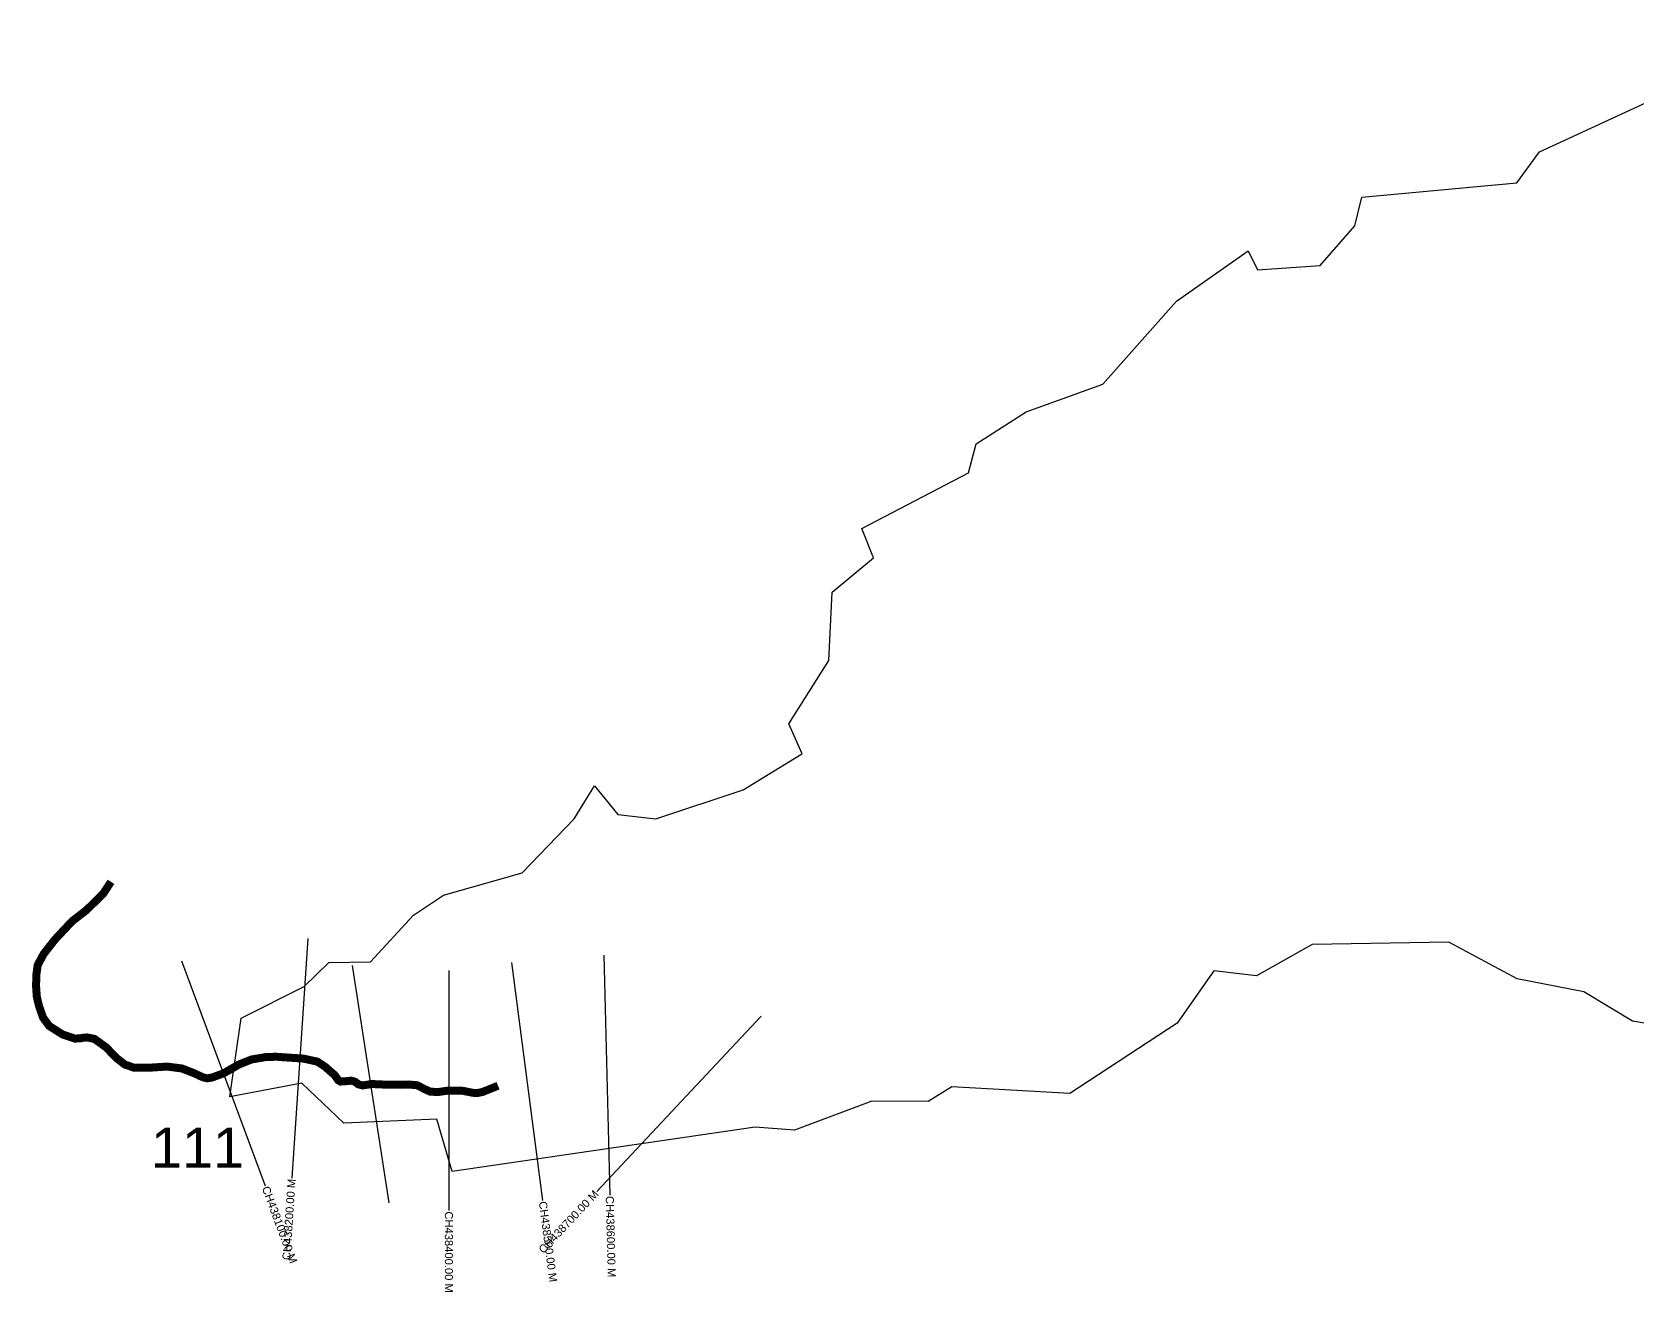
# Model space of a CAD drawing. Header units: feet. Extents: x 309704 to 314514, y 1921207 to 1923485.
# Drawn here: x 309704 to 311711, y 1921207 to 1922782 of the extents above; entities that cross this region are included whole.
import ezdxf
from ezdxf.enums import TextEntityAlignment as Align

# ---------------------------------------------------------------- set-up
doc = ezdxf.new("R2010")
doc.units = ezdxf.units.FT
doc.header["$MEASUREMENT"] = 0
for name, color, linetype in [('CS', 134, 'Continuous'), ('CSMark', 6, 'Continuous'), ('UNPROTECTED', 10, 'Continuous')]:
    doc.layers.add(name, color=color, linetype=linetype)
doc.styles.get("Standard").update_dxf_attribs({"font": 'arial.ttf'})

msp = doc.modelspace()

# ---------------------------------------------------------------- linework, layer by layer
at = {"color": 6}
for points in [[(309965.2, 1921549.2), (310044.1, 1921589), (310074.8, 1921619), (310127, 1921619.8), (310180.7, 1921678.2), (310218, 1921703), (310316.3, 1921731), (310381.3, 1921798.6), (310406.9, 1921839.8), (310435.9, 1921804), (310483.5, 1921798.7), (310592.7, 1921834.7), (310664.8, 1921878.9), (310666.4, 1921879.9), (310649.6, 1921917.2), (310699.8, 1921996.2), (310703.9, 1922081.6), (310755.4, 1922124.9), (310740.8, 1922161.5), (310874.3, 1922230.8), (310883.9, 1922267), (310946.2, 1922307.3), (311042, 1922341.9), (311134, 1922445.6), (311223.7, 1922508.4), (311235.1, 1922484.6), (311313.5, 1922489.9), (311356.9, 1922539.8), (311365.5, 1922575.6), (311559.2, 1922593.2), (311587.6, 1922632.3), (311911.5, 1922781.7)], [(311838.2, 1921522.8), (311703.6, 1921545.8), (311643.1, 1921582.4), (311559.7, 1921598.5), (311474.4, 1921644.5), (311303.4, 1921641.5), (311234, 1921602.4), (311180.5, 1921608.7), (311135, 1921543.3), (311000.8, 1921455.2), (310853.3, 1921463.4), (310823.7, 1921445.1), (310753.4, 1921445.6), (310656.9, 1921409.6), (310607.4, 1921413), (310228.9, 1921357.9), (310209.7, 1921423), (310093.8, 1921418.1), (310041.3, 1921468.1), (309951.3, 1921451.2), (309965.2, 1921549.2)]]:
    msp.add_lwpolyline(points, dxfattribs=at)
at = {"layer": 'CS'}
for p, q in [((310048.7, 1921648.9), (310028.6, 1921349.6)), ((309890.9, 1921621), (309995.3, 1921339.8)), ((310104.1, 1921615.1), (310149.8, 1921318.6)), ((310303, 1921618.9), (310342, 1921321.5)), ((310418.3, 1921628.1), (310425.9, 1921328.2)), ((310224.8, 1921608.9), (310224.9, 1921308.9)), ((310614.9, 1921551.7), (310409.8, 1921332.8))]:
    msp.add_line(p, q, dxfattribs=at)
at = {"layer": 'UNPROTECTED', "const_width": 10, "flags": 128}
msp.add_lwpolyline([(309802.7, 1921719.8), (309793.3, 1921705.5), (309772.4, 1921684.7), (309754.3, 1921670.7), (309733.1, 1921648.2), (309718.6, 1921629.7), (309711.2, 1921615.9), (309709.4, 1921603.6), (309709.1, 1921589.4), (309710, 1921576.1), (309712.9, 1921564.1), (309717.9, 1921549.9), (309725.6, 1921539.6), (309742.4, 1921528.9), (309757.6, 1921523.9), (309764, 1921524.1), (309768.1, 1921525), (309773, 1921525.3), (309782, 1921523.5), (309796.4, 1921513.1), (309810.1, 1921499.1), (309819.9, 1921491.5), (309830.8, 1921487.7), (309853.8, 1921487.7), (309872.9, 1921488.9), (309891.4, 1921486.5), (309906.3, 1921480.7), (309917, 1921475.7), (309923.1, 1921474.2), (309928.6, 1921475.1), (309943.2, 1921480.4), (309962.8, 1921491.6), (309978.4, 1921497.8), (309995.6, 1921500.7), (310008.6, 1921501.2), (310042.9, 1921498.9), (310060.5, 1921495.1), (310069.8, 1921489), (310082.1, 1921478.3), (310086.8, 1921471.7), (310089.5, 1921470.2), (310096.1, 1921470.6), (310102.9, 1921471.3), (310107.5, 1921470), (310111.8, 1921466.7), (310117, 1921465.3), (310128.7, 1921467.1), (310148.3, 1921466.2), (310173.9, 1921466.5), (310185.3, 1921465.6), (310194.2, 1921460.9), (310201.7, 1921457.5), (310211.6, 1921457.1), (310224.2, 1921458.9), (310240.5, 1921458.9), (310249, 1921457.3), (310255, 1921456.1), (310260.3, 1921455.8), (310267.1, 1921457.2), (310274.7, 1921460.3), (310286.3, 1921464.9)], dxfattribs=at)

# ---------------------------------------------------------------- texts
at = {"insert": (309852.5, 1921412.6), "char_height": 50, "attachment_point": 1}
msp.add_mtext_dynamic_manual_height_columns('111', width=70.183, gutter_width=1, heights=[0], dxfattribs=at)
at = {"layer": 'CSMark'}
for s, rotation, p in [('CH438100.00 M', 290.3783, (309995.7, 1921338.9)), ('CH438500.00 M', 277.4735, (310342.2, 1921320.5)), ('CH438600.00 M', 271.4464, (310425.9, 1921327.2)), ('CH438400.00 M', 270.0067, (310224.9, 1921307.9))]:
    msp.add_text(s, height=10, rotation=rotation, dxfattribs=at).set_placement(p, align=Align.MIDDLE_LEFT)
for s, rotation, p in [('CH438200.00 M', 86.1453, (310028.5, 1921348.6)), ('CH438700.00 M', 46.8648, (310409.1, 1921332.1))]:
    msp.add_text(s, height=10, rotation=rotation, dxfattribs=at).set_placement(p, align=Align.MIDDLE_RIGHT)

doc.saveas('drawing.dxf')
